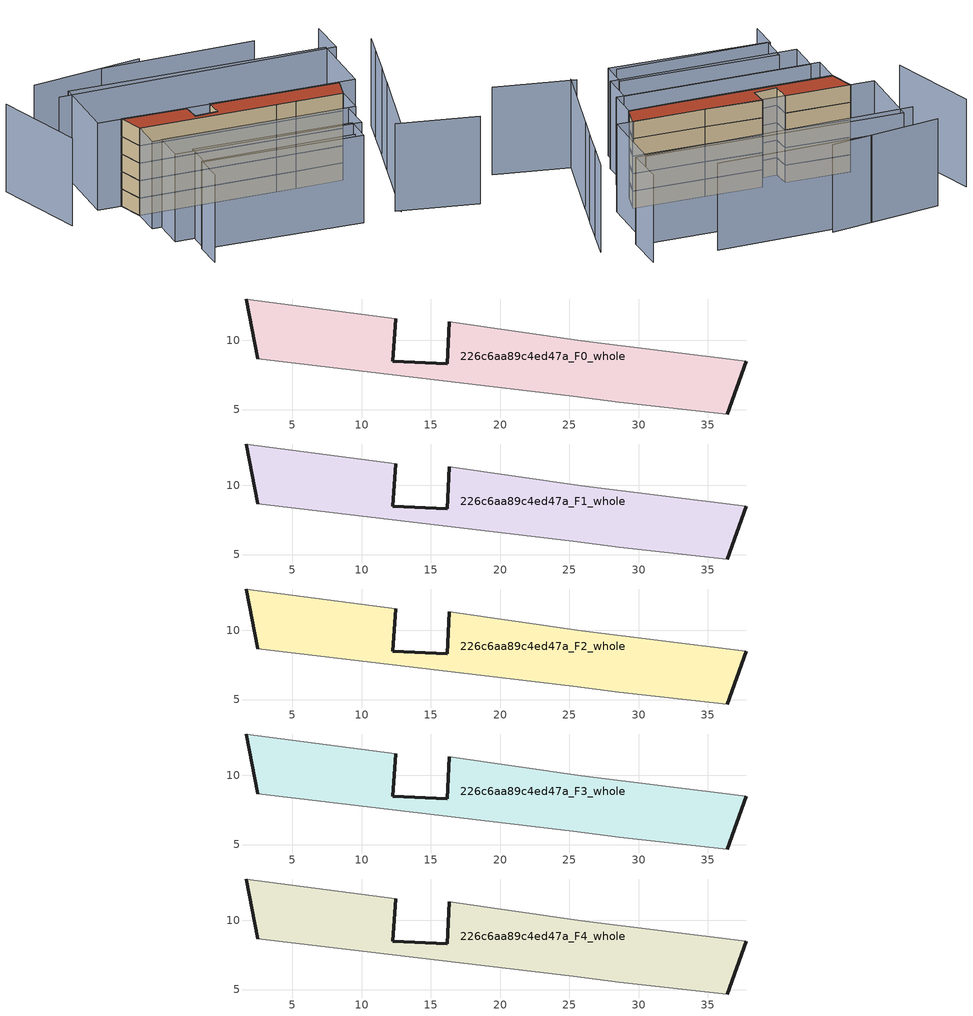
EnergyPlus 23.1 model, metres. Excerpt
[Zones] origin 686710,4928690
226c6aa89c4ed47a_F0_whole
 floor ground (EU_floor_Construction): 36.4,4.68 37.76,8.47 25.85,9.96 16.34,11.34 16.17,8.29 12.26,8.5 12.46,11.56 1.68,12.98 2.52,8.66 25.28,5.96 28.59,5.53 z0
 wall outside (EU_wall_Construction): 12.46,11.56 12.26,8.5 16.17,8.29 16.34,11.34 / 37.76,8.47 36.4,4.68 / 2.52,8.66 1.68,12.98 z0:3
 wall adiabatic (EU_wall_Construction): 1.68,12.98 12.46,11.56 / 16.34,11.34 25.85,9.96 37.76,8.47 / 36.4,4.68 28.59,5.53 25.28,5.96 2.52,8.66 z0:3
226c6aa89c4ed47a_F1_whole
 floor to 226c6aa89c4ed47a_F0_whole (EU_floor_Construction): 36.4,4.68 37.76,8.47 25.85,9.96 16.34,11.34 16.17,8.29 12.26,8.5 12.46,11.56 1.68,12.98 2.52,8.66 25.28,5.96 28.59,5.53 z3
 wall outside (EU_wall_Construction): 12.46,11.56 12.26,8.5 16.17,8.29 16.34,11.34 / 37.76,8.47 36.4,4.68 / 2.52,8.66 1.68,12.98 z3:6
 wall adiabatic (EU_wall_Construction): 1.68,12.98 12.46,11.56 / 16.34,11.34 25.85,9.96 37.76,8.47 / 36.4,4.68 28.59,5.53 25.28,5.96 2.52,8.66 z3:6
226c6aa89c4ed47a_F2_whole
 floor to 226c6aa89c4ed47a_F1_whole (EU_floor_Construction): 36.4,4.68 37.76,8.47 25.85,9.96 16.34,11.34 16.17,8.29 12.26,8.5 12.46,11.56 1.68,12.98 2.52,8.66 25.28,5.96 28.59,5.53 z6
 wall outside (EU_wall_Construction): 12.46,11.56 12.26,8.5 16.17,8.29 16.34,11.34 / 37.76,8.47 36.4,4.68 / 2.52,8.66 1.68,12.98 z6:9
 wall adiabatic (EU_wall_Construction): 1.68,12.98 12.46,11.56 / 16.34,11.34 25.85,9.96 37.76,8.47 / 36.4,4.68 28.59,5.53 25.28,5.96 2.52,8.66 z6:9
226c6aa89c4ed47a_F3_whole
 floor to 226c6aa89c4ed47a_F2_whole (EU_floor_Construction): 36.4,4.68 37.76,8.47 25.85,9.96 16.34,11.34 16.17,8.29 12.26,8.5 12.46,11.56 1.68,12.98 2.52,8.66 25.28,5.96 28.59,5.53 z9
 wall outside (EU_wall_Construction): 12.46,11.56 12.26,8.5 16.17,8.29 16.34,11.34 / 37.76,8.47 36.4,4.68 / 2.52,8.66 1.68,12.98 z9:12
 wall adiabatic (EU_wall_Construction): 1.68,12.98 12.46,11.56 / 16.34,11.34 25.85,9.96 37.76,8.47 / 36.4,4.68 28.59,5.53 25.28,5.96 2.52,8.66 z9:12
226c6aa89c4ed47a_F4_whole
 floor to 226c6aa89c4ed47a_F3_whole (EU_floor_Construction): 36.4,4.68 37.76,8.47 25.85,9.96 16.34,11.34 16.17,8.29 12.26,8.5 12.46,11.56 1.68,12.98 2.52,8.66 25.28,5.96 28.59,5.53 z12
 wall outside (EU_wall_Construction): 12.46,11.56 12.26,8.5 16.17,8.29 16.34,11.34 / 37.76,8.47 36.4,4.68 / 2.52,8.66 1.68,12.98 z12:15
 wall adiabatic (EU_wall_Construction): 1.68,12.98 12.46,11.56 / 16.34,11.34 25.85,9.96 37.76,8.47 / 36.4,4.68 28.59,5.53 25.28,5.96 2.52,8.66 z12:15
 roof outside (EU_roof_Construction): 37.76,8.47 36.4,4.68 28.59,5.53 25.28,5.96 2.52,8.66 1.68,12.98 12.46,11.56 12.26,8.5 16.17,8.29 16.34,11.34 25.85,9.96 z15
shading: 4.65,-11.82 5.24,-6.51 / 5.24,-6.51 30.9,-9.39 / 38.19,-8.97 51.03,-12.94 / 38.88,-9.72 44.3,5.01 / 44.19,4.85 46.12,9.98 / 45.98,9.58 48.13,15.6 / 47.86,14.71 49.77,20.01 / -11.52,26.26 -8.42,10.46 / 44.29,27.03 43.62,20.07 / 43.62,20.07 -3.03,24.59 / 33.41,28.09 7.51,30.59 / 14.57,30.77 -4.34,30.23 / 31.85,-10.29 5.52,-6.83 / 5.52,-6.83 6.16,-1.95 / 6.16,-1.95 32.49,-5.41 / 32.49,-5.41 31.85,-10.29 / 3.54,3.41 34.54,-0.32 / 34.54,-0.32 33.85,-6.05 / 33.85,-6.05 2.85,-2.32 / 2.85,-2.32 3.54,3.41 / 2.52,8.66 36.4,4.68 / 36.4,4.68 35.79,-0.48 / 35.79,-0.48 1.91,3.5 / 1.91,3.5 2.52,8.66 / 40.48,8.14 -2.27,13.36 / -2.27,13.36 -0.75,25.77 / -0.75,25.77 42,20.55 / 42,20.55 40.48,8.14 z0:15
[Building]
EU S2 Campaign: North Axis=0; Terrain=City; Solar Distribution=FullExterior
[Site:Location]
Bologna: Latitude=44.5; Longitude=11.25; Time Zone=1; Elevation=37
[SizingPeriod:WeatherFileDays]
AnnualSizingPeriod: Begin Month=1; Begin Day of Month=1; End Month=12; End Day of Month=31; Day of Week for Start Day=Monday; Use Weather File Daylight Saving Period=No; Use Weather File Rain and Snow Indicators=No
[MATERIAL]
EU_InternalMass_Material: Roughness=MediumRough; Thickness=0.1; Conductivity=1; Density=1800; Specific Heat=900; Thermal Absorptance=0.9; Solar Absorptance=0.7; Visible Absorptance=0.7
[MATERIAL:NOMASS] Roughness=MediumRough; Thermal Absorptance=0.9; Solar Absorptance=0.7; Visible Absorptance=0.7
Name | Thermal Resistance
EU_wall_NoMass | 0.905828
EU_roof_NoMass | 0.37593
EU_floor_NoMass | 0.67114
[CONSTRUCTION]
EU_wall_Construction: EU_wall_NoMass
EU_roof_Construction: EU_roof_NoMass
EU_floor_Construction: EU_floor_NoMass
EU_InternalMass_Construction: EU_InternalMass_Material
[ZONE] Type=1; Multiplier=1; Ceiling Height=autocalculate; Floor Area=autocalculate; Part of Total Floor Area=Yes
Name | Volume
226c6aa89c4ed47a_F0_whole | 397.491
226c6aa89c4ed47a_F1_whole; 226c6aa89c4ed47a_F2_whole; 226c6aa89c4ed47a_F3_whole; 226c6aa89c4ed47a_F4_whole | 397.492
[INTERNALMASS] Construction=EU_InternalMass_Construction; Surface Area=132.497
Name | Zone or ZoneList
226c6aa89c4ed47a_F0_whole_EU_InternalMass | 226c6aa89c4ed47a_F0_whole
226c6aa89c4ed47a_F1_whole_EU_InternalMass | 226c6aa89c4ed47a_F1_whole
226c6aa89c4ed47a_F2_whole_EU_InternalMass | 226c6aa89c4ed47a_F2_whole
226c6aa89c4ed47a_F3_whole_EU_InternalMass | 226c6aa89c4ed47a_F3_whole
226c6aa89c4ed47a_F4_whole_EU_InternalMass | 226c6aa89c4ed47a_F4_whole
[OTHEREQUIPMENT] Fuel Type=Electricity; Design Level Calculation Method=Watts/Area; Power per Zone Floor Area=1; Fraction Latent=0; Fraction Radiant=0; Fraction Lost=0; Carbon Dioxide Generation Rate=0; EndUse Subcategory=EU_Step8_InternalGains
Name | Zone or ZoneList or Space or SpaceList | Schedule
EU_Step8_InternalGain_226c6aa89c4ed47a_F0_whole_f000 | 226c6aa89c4ed47a_F0_whole | EU_Step8_GainSchedule_226c6aa89c4ed47a_F0_whole_f000
EU_Step8_InternalGain_226c6aa89c4ed47a_F1_whole_f000 | 226c6aa89c4ed47a_F1_whole | EU_Step8_GainSchedule_226c6aa89c4ed47a_F1_whole_f000
EU_Step8_InternalGain_226c6aa89c4ed47a_F2_whole_f000 | 226c6aa89c4ed47a_F2_whole | EU_Step8_GainSchedule_226c6aa89c4ed47a_F2_whole_f000
EU_Step8_InternalGain_226c6aa89c4ed47a_F3_whole_f000 | 226c6aa89c4ed47a_F3_whole | EU_Step8_GainSchedule_226c6aa89c4ed47a_F3_whole_f000
EU_Step8_InternalGain_226c6aa89c4ed47a_F4_whole_f000 | 226c6aa89c4ed47a_F4_whole | EU_Step8_GainSchedule_226c6aa89c4ed47a_F4_whole_f000
[ZONEVENTILATION:DESIGNFLOWRATE] Schedule=EU_AlwaysOn; Design Flow Rate Calculation Method=AirChanges/Hour; Air Changes per Hour=0.73129; Ventilation Type=Natural; Fan Pressure Rise=0; Fan Total Efficiency=1; Constant Term Coefficient=1; Temperature Term Coefficient=0; Velocity Term Coefficient=0; Velocity Squared Term Coefficient=0; Minimum Indoor Temperature=-100; Maximum Indoor Temperature=100; Delta Temperature=-100; Minimum Outdoor Temperature=-100; Maximum Outdoor Temperature=100; Maximum Wind Speed=40
Name | Zone or ZoneList or Space or SpaceList
EU_ConstantAir_226c6aa89c4ed47a_F0_whole | 226c6aa89c4ed47a_F0_whole
EU_ConstantAir_226c6aa89c4ed47a_F1_whole | 226c6aa89c4ed47a_F1_whole
EU_ConstantAir_226c6aa89c4ed47a_F2_whole | 226c6aa89c4ed47a_F2_whole
EU_ConstantAir_226c6aa89c4ed47a_F3_whole | 226c6aa89c4ed47a_F3_whole
EU_ConstantAir_226c6aa89c4ed47a_F4_whole | 226c6aa89c4ed47a_F4_whole
[HVACTEMPLATE:THERMOSTAT] Constant Heating Setpoint=20; Constant Cooling Setpoint=50
EU_HeatOnly_226c6aa89c4ed47a_F0_whole; EU_HeatOnly_226c6aa89c4ed47a_F1_whole; EU_HeatOnly_226c6aa89c4ed47a_F2_whole; EU_HeatOnly_226c6aa89c4ed47a_F3_whole; EU_HeatOnly_226c6aa89c4ed47a_F4_whole
[HVACTEMPLATE:ZONE:IDEALLOADSAIRSYSTEM] System Availability Schedule=EU_AlwaysOn; Maximum Heating Supply Air Temperature=50; Minimum Cooling Supply Air Temperature=13; Maximum Heating Supply Air Humidity Ratio=0.0156; Minimum Cooling Supply Air Humidity Ratio=0.0077; Heating Limit=NoLimit; Cooling Limit=NoLimit; Heating Availability Schedule=EU_AlwaysOn; Cooling Availability Schedule=EU_CoolingOff; Dehumidification Control Type=ConstantSensibleHeatRatio; Cooling Sensible Heat Ratio=0.7; Dehumidification Setpoint=60; Humidification Control Type=None; Humidification Setpoint=30; Outdoor Air Method=None; Outdoor Air Flow Rate per Person=0.00944; Outdoor Air Flow Rate per Zone Floor Area=0; Outdoor Air Flow Rate per Zone=0; Demand Controlled Ventilation Type=None; Outdoor Air Economizer Type=NoEconomizer; Heat Recovery Type=None; Sensible Heat Recovery Effectiveness=0.7; Latent Heat Recovery Effectiveness=0.65
Name | Template Thermostat
226c6aa89c4ed47a_F0_whole | EU_HeatOnly_226c6aa89c4ed47a_F0_whole
226c6aa89c4ed47a_F1_whole | EU_HeatOnly_226c6aa89c4ed47a_F1_whole
226c6aa89c4ed47a_F2_whole | EU_HeatOnly_226c6aa89c4ed47a_F2_whole
226c6aa89c4ed47a_F3_whole | EU_HeatOnly_226c6aa89c4ed47a_F3_whole
226c6aa89c4ed47a_F4_whole | EU_HeatOnly_226c6aa89c4ed47a_F4_whole
[SIZING:ZONE] Zone Cooling Design Supply Air Temperature Input Method=SupplyAirTemperature; Zone Cooling Design Supply Air Temperature=13; Zone Heating Design Supply Air Temperature Input Method=SupplyAirTemperature; Zone Heating Design Supply Air Temperature=50; Zone Cooling Design Supply Air Humidity Ratio=0.008; Zone Heating Design Supply Air Humidity Ratio=0.008; Cooling Design Air Flow Method=DesignDay; Cooling Design Air Flow Rate=0; Cooling Minimum Air Flow per Zone Floor Area=0.000762; Cooling Minimum Air Flow=0; Cooling Minimum Air Flow Fraction=0.2; Heating Design Air Flow Method=DesignDay; Heating Design Air Flow Rate=0; Heating Maximum Air Flow per Zone Floor Area=0.002032; Heating Maximum Air Flow=0.141576; Heating Maximum Air Flow Fraction=0.3; Account for Dedicated Outdoor Air System=No; Dedicated Outdoor Air System Control Strategy=NeutralSupplyAir; Dedicated Outdoor Air Low Setpoint Temperature for Design=autosize; Dedicated Outdoor Air High Setpoint Temperature for Design=autosize; Zone Load Sizing Method=Sensible Load Only No Latent Load; Zone Latent Cooling Design Supply Air Humidity Ratio Input Method=HumidityRatioDifference; Zone Cooling Design Supply Air Humidity Ratio Difference=0.005; Zone Latent Heating Design Supply Air Humidity Ratio Input Method=HumidityRatioDifference; Zone Humidification Design Supply Air Humidity Ratio Difference=0.005
226c6aa89c4ed47a_F0_whole; 226c6aa89c4ed47a_F1_whole; 226c6aa89c4ed47a_F2_whole; 226c6aa89c4ed47a_F3_whole; 226c6aa89c4ed47a_F4_whole
[SCHEDULE:CONSTANT]
Name | Hourly Value
EU_AlwaysOn | 1
EU_CoolingOff | 0
[SCHEDULE:FILE] Column Number=1; Rows to Skip at Top=0; Number of Hours of Data=8760; Column Separator=Comma; Interpolate to Timestep=No; Minutes per Item=60; Adjust Schedule for Daylight Savings=Yes
Name | File
EU_Step8_GainSchedule_226c6aa89c4ed47a_F0_whole_f000 | ../../schedules/226c6aa89c4ed47a/226c6aa89c4ed47a_F0_whole_f000_gain.csv
EU_Step8_GainSchedule_226c6aa89c4ed47a_F1_whole_f000 | ../../schedules/226c6aa89c4ed47a/226c6aa89c4ed47a_F1_whole_f000_gain.csv
EU_Step8_GainSchedule_226c6aa89c4ed47a_F2_whole_f000 | ../../schedules/226c6aa89c4ed47a/226c6aa89c4ed47a_F2_whole_f000_gain.csv
EU_Step8_GainSchedule_226c6aa89c4ed47a_F3_whole_f000 | ../../schedules/226c6aa89c4ed47a/226c6aa89c4ed47a_F3_whole_f000_gain.csv
EU_Step8_GainSchedule_226c6aa89c4ed47a_F4_whole_f000 | ../../schedules/226c6aa89c4ed47a/226c6aa89c4ed47a_F4_whole_f000_gain.csv
